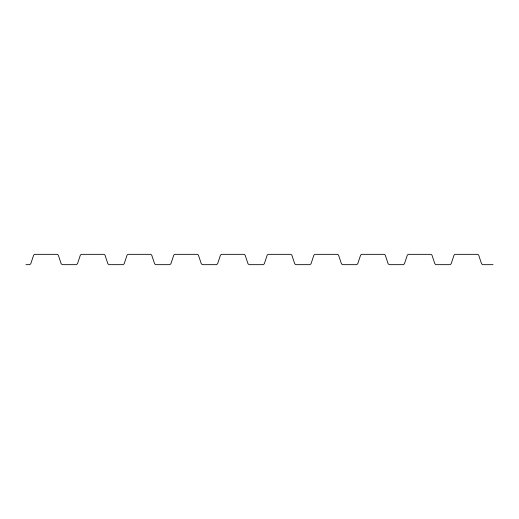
<?xml version="1.0" encoding="UTF-8"?>
<svg xmlns="http://www.w3.org/2000/svg" width="519" height="519" viewBox="0 0 519 519"><rect width="100%" height="100%" fill="white"/><g stroke="black" fill="none" stroke-linecap="round" stroke-linejoin="round"><path stroke-width="0.78" d="M25.95 264.664L29.609 264.664L30.757 263.801L33.664 255.069L34.65 254.336L57.291 254.336L58.271 255.069L61.177 263.801L62.325 264.664L76.319 264.664L77.467 263.801L80.374 255.069L81.36 254.336L104.001 254.336L104.981 255.069L107.887 263.801L109.035 264.664L123.029 264.664L124.177 263.801L127.084 255.069L128.07 254.336L150.711 254.336L151.691 255.069L154.597 263.801L155.745 264.664L169.739 264.664L170.887 263.801L173.794 255.069L174.78 254.336L197.421 254.336L198.401 255.069L201.307 263.801L202.455 264.664L216.449 264.664L217.597 263.801L220.504 255.069L221.49 254.336L244.131 254.336L245.111 255.069L248.017 263.801L249.165 264.664L263.159 264.664L264.307 263.801L267.214 255.069L268.2 254.336L290.841 254.336L291.821 255.069L294.727 263.801L295.875 264.664L309.869 264.664L311.017 263.801L313.924 255.069L314.91 254.336L337.551 254.336L338.531 255.069L341.437 263.801L342.585 264.664L356.579 264.664L357.727 263.801L360.634 255.069L361.62 254.336L384.261 254.336L385.241 255.069L388.147 263.801L389.295 264.664L403.289 264.664L404.437 263.801L407.344 255.069L408.33 254.336L430.971 254.336L431.951 255.069L434.857 263.801L436.005 264.664L449.999 264.664L451.147 263.801L454.054 255.069L455.04 254.336L477.681 254.336L478.661 255.069L481.567 263.801L482.715 264.664L493.05 264.664"/></g></svg>
